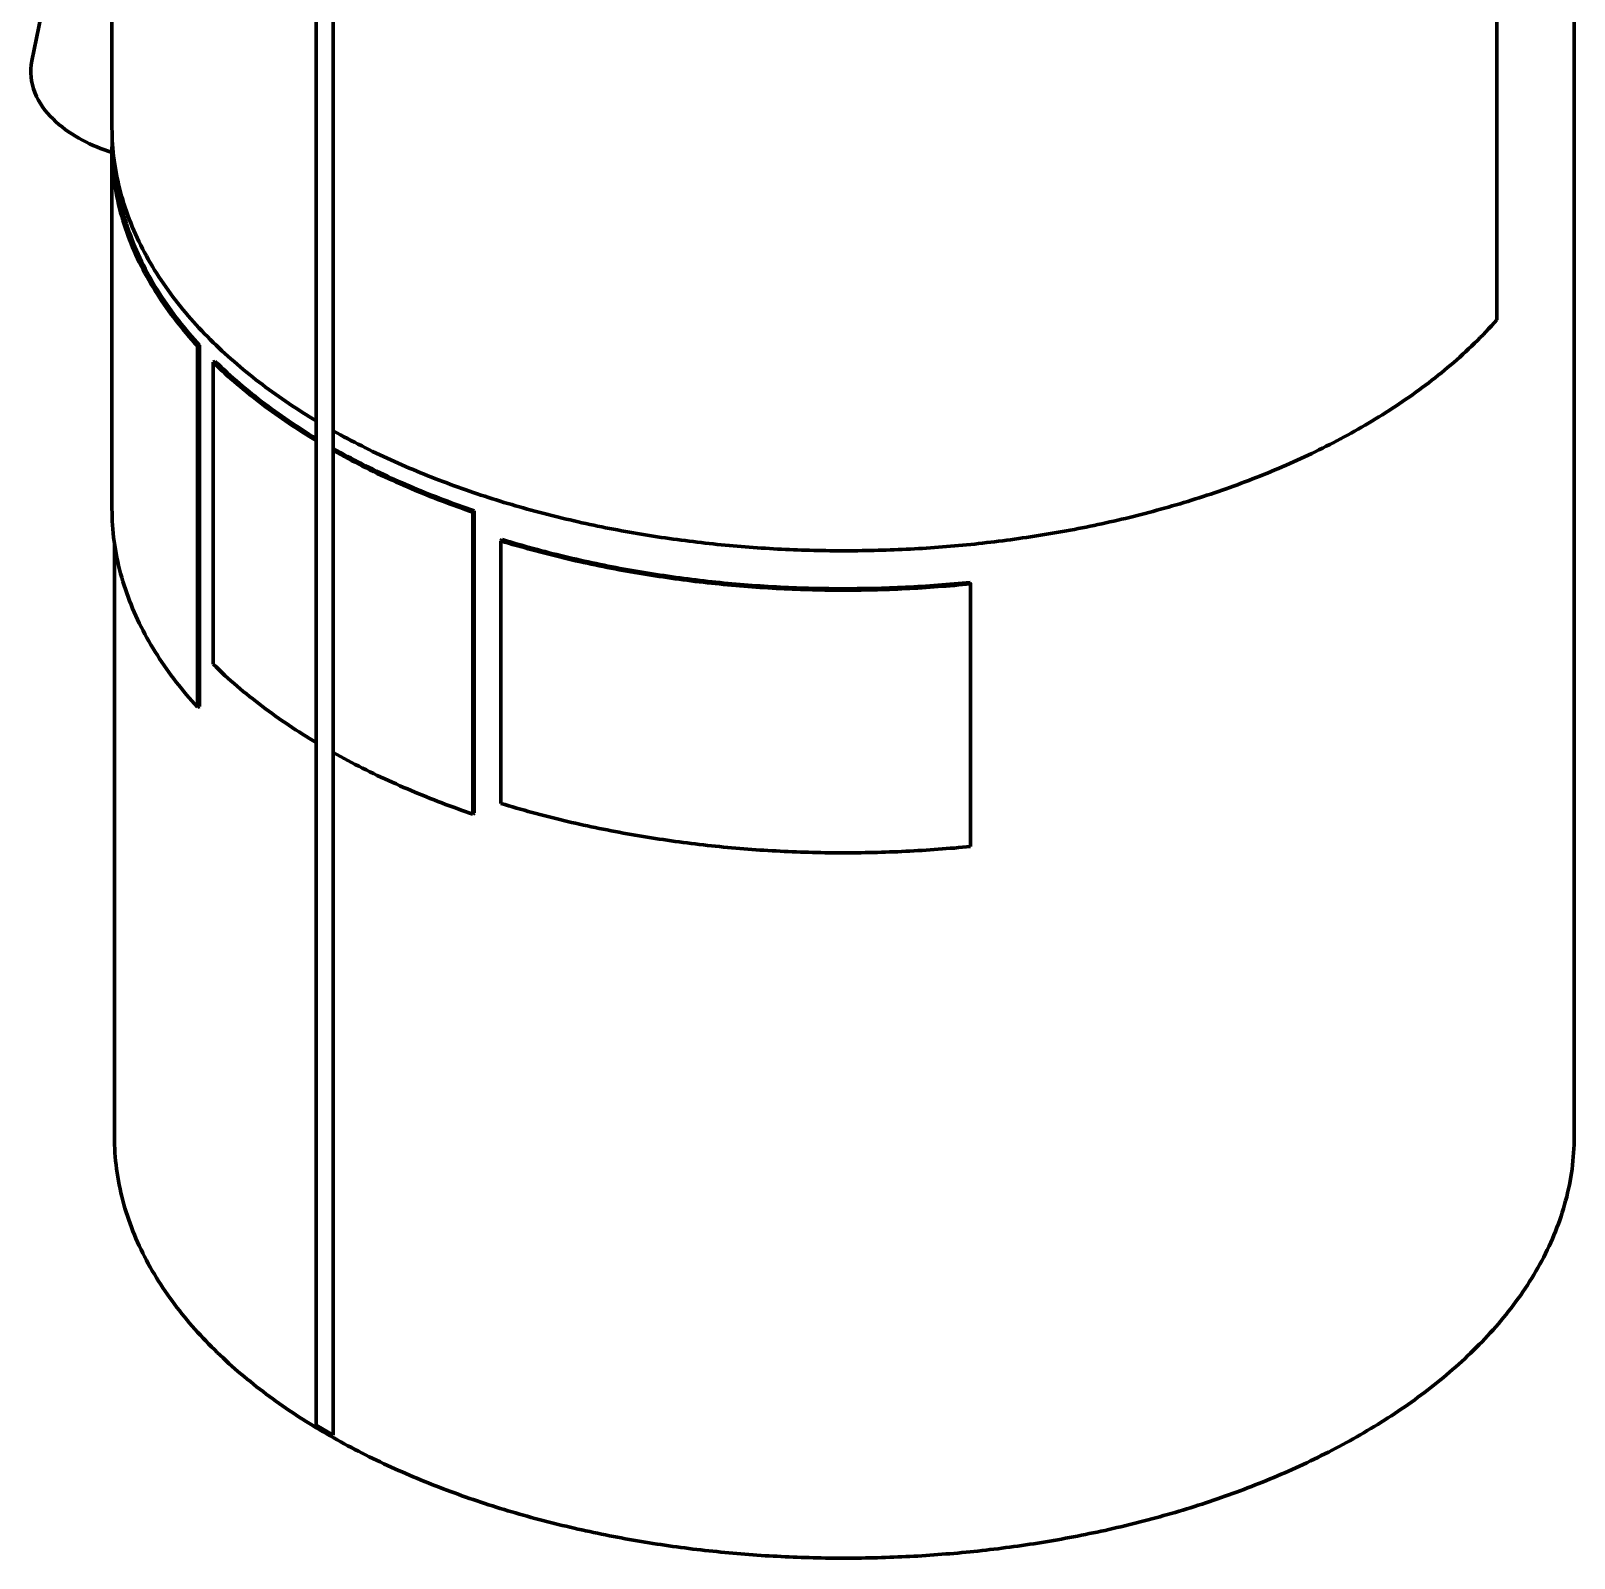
# Model space of a CAD drawing. Header units: millimetres. Extents: x 0 to 2208, y 0 to 420.
# Drawn here: x 184.66 to 203.85, y 40.33 to 59.32 of the extents above; entities that cross this region are included whole.
import ezdxf

# ---------------------------------------------------------------- set-up
doc = ezdxf.new("R2010")
doc.units = ezdxf.units.MM
doc.layers.add('01-VISIBLE', color=7, linetype='CONTINUOUS', lineweight=70)

msp = doc.modelspace()

# ---------------------------------------------------------------- linework, layer by layer
at = {"layer": '01-VISIBLE'}
for p, q in [((185.67, 58.113), (185.67, 65.66)), ((203.85, 45.569), (203.85, 65.57)), ((202.888, 55.727), (202.888, 64.047)), ((185.661, 63.744), (184.675, 58.947)), ((188.21, 41.982), (188.21, 62.852)), ((188.422, 41.86), (188.422, 62.733)), ((185.67, 53.377), (185.67, 57.868)), ((186.759, 55.412), (186.733, 55.404)), ((186.733, 50.913), (186.733, 55.404)), ((186.759, 50.921), (186.759, 55.412)), ((186.954, 55.211), (186.929, 55.202)), ((186.929, 51.446), (186.929, 55.202)), ((190.172, 53.353), (190.157, 53.338)), ((190.172, 49.597), (190.172, 53.353)), ((190.157, 49.582), (190.157, 53.338)), ((190.522, 52.995), (190.507, 52.98)), ((190.507, 49.714), (190.507, 52.98)), ((185.7, 45.569), (185.7, 52.951)), ((196.34, 52.462), (196.345, 52.445)), ((196.345, 49.179), (196.345, 52.445)), ((186.759, 50.921), (186.733, 50.913)), ((190.172, 49.597), (190.157, 49.582)), ((188.21, 41.982), (188.422, 41.86))]:
    msp.add_line(p, q, dxfattribs=at)
for points in [[(185.67, 57.807), (185.623, 57.824), (185.576, 57.841), (185.529, 57.859), (185.483, 57.878), (185.437, 57.897), (185.391, 57.918), (185.346, 57.94), (185.302, 57.964), (185.258, 57.988), (185.215, 58.013), (185.172, 58.04), (185.131, 58.067), (185.09, 58.096), (185.05, 58.127), (185.011, 58.158), (184.973, 58.191), (184.937, 58.226), (184.902, 58.261), (184.869, 58.299), (184.837, 58.337), (184.807, 58.378), (184.78, 58.419), (184.754, 58.463), (184.732, 58.507), (184.712, 58.553), (184.695, 58.6), (184.681, 58.649), (184.671, 58.698), (184.664, 58.747), (184.662, 58.797), (184.662, 58.847), (184.667, 58.897), (184.675, 58.947)], [(185.67, 58.113), (185.671, 58.063), (185.672, 58.012), (185.674, 57.962), (185.677, 57.911), (185.681, 57.861), (185.686, 57.811), (185.691, 57.761), (185.697, 57.71), (185.704, 57.661), (185.712, 57.611), (185.721, 57.561), (185.73, 57.511), (185.741, 57.462), (185.752, 57.413), (185.763, 57.364), (185.776, 57.315), (185.789, 57.266), (185.804, 57.218), (185.818, 57.169), (185.834, 57.121), (185.85, 57.074), (185.867, 57.026), (185.885, 56.979), (185.903, 56.932), (185.922, 56.885), (185.942, 56.839), (185.962, 56.792), (185.983, 56.747), (186.005, 56.701), (186.027, 56.656), (186.05, 56.611), (186.074, 56.566), (186.098, 56.522), (186.122, 56.478), (186.148, 56.434), (186.173, 56.39), (186.199, 56.347), (186.226, 56.305), (186.254, 56.262), (186.281, 56.22), (186.31, 56.178), (186.338, 56.137), (186.368, 56.096), (186.397, 56.055), (186.428, 56.014), (186.458, 55.974), (186.489, 55.934), (186.521, 55.895), (186.553, 55.856), (186.585, 55.817), (186.618, 55.779), (186.651, 55.74), (186.684, 55.703), (186.718, 55.665), (186.752, 55.628), (186.787, 55.591), (186.821, 55.555), (186.857, 55.519), (186.892, 55.483), (186.928, 55.447), (186.964, 55.412), (187.001, 55.377), (187.038, 55.343), (187.075, 55.308), (187.112, 55.275), (187.15, 55.241), (187.188, 55.208), (187.226, 55.175), (187.264, 55.142), (187.303, 55.11), (187.342, 55.078), (187.381, 55.046), (187.421, 55.014), (187.46, 54.983), (187.5, 54.952), (187.54, 54.922), (187.581, 54.891), (187.621, 54.861), (187.662, 54.832), (187.703, 54.802), (187.744, 54.773), (187.786, 54.744), (187.827, 54.716), (187.869, 54.687), (187.911, 54.659), (187.953, 54.632), (187.996, 54.604), (188.038, 54.577), (188.081, 54.55), (188.124, 54.523), (188.167, 54.497), (188.21, 54.471)], [(185.673, 57.991), (185.672, 57.97), (185.672, 57.95), (185.671, 57.929), (185.671, 57.909), (185.671, 57.889), (185.67, 57.868)], [(185.67, 57.868), (185.671, 57.817), (185.672, 57.766), (185.674, 57.716), (185.677, 57.665), (185.681, 57.614), (185.686, 57.563), (185.691, 57.513), (185.698, 57.462), (185.705, 57.412), (185.713, 57.362), (185.722, 57.312), (185.731, 57.262), (185.742, 57.212), (185.753, 57.162), (185.765, 57.113), (185.778, 57.064), (185.791, 57.015), (185.806, 56.966), (185.821, 56.917), (185.837, 56.869), (185.853, 56.821), (185.87, 56.773), (185.888, 56.725), (185.907, 56.678), (185.926, 56.631), (185.946, 56.584), (185.967, 56.538), (185.988, 56.491), (186.01, 56.445), (186.033, 56.4), (186.056, 56.355), (186.08, 56.31), (186.104, 56.265), (186.129, 56.221), (186.155, 56.177), (186.181, 56.133), (186.207, 56.09), (186.235, 56.047), (186.262, 56.004), (186.29, 55.961), (186.319, 55.919), (186.348, 55.878), (186.378, 55.836), (186.408, 55.795), (186.439, 55.755), (186.47, 55.714), (186.501, 55.674), (186.533, 55.635), (186.565, 55.595), (186.598, 55.557), (186.631, 55.518), (186.665, 55.48), (186.698, 55.442), (186.733, 55.404)], [(185.711, 57.62), (185.715, 57.569), (185.721, 57.518), (185.727, 57.468), (185.734, 57.418), (185.742, 57.367), (185.751, 57.317), (185.76, 57.268), (185.771, 57.218), (185.782, 57.168), (185.794, 57.119), (185.806, 57.07), (185.82, 57.021), (185.834, 56.972), (185.849, 56.923), (185.865, 56.875), (185.881, 56.827), (185.899, 56.779), (185.917, 56.732), (185.935, 56.684), (185.954, 56.637), (185.974, 56.591), (185.995, 56.544), (186.016, 56.498), (186.038, 56.452), (186.061, 56.407), (186.084, 56.361), (186.108, 56.317), (186.132, 56.272), (186.157, 56.228), (186.182, 56.184), (186.208, 56.14), (186.235, 56.097), (186.262, 56.054), (186.29, 56.011), (186.318, 55.969), (186.346, 55.927), (186.375, 55.885), (186.405, 55.844), (186.435, 55.803), (186.466, 55.762), (186.497, 55.722), (186.528, 55.682), (186.56, 55.643), (186.592, 55.603), (186.625, 55.564), (186.658, 55.526), (186.691, 55.488), (186.725, 55.45), (186.759, 55.412)], [(188.422, 54.348), (188.466, 54.323), (188.51, 54.299), (188.554, 54.275), (188.598, 54.251), (188.642, 54.228), (188.687, 54.205), (188.731, 54.182), (188.776, 54.159), (188.821, 54.136), (188.865, 54.114), (188.91, 54.092), (188.956, 54.07), (189.001, 54.049), (189.046, 54.027), (189.092, 54.006), (189.137, 53.985), (189.183, 53.965), (189.229, 53.944), (189.274, 53.924), (189.32, 53.904), (189.366, 53.884), (189.413, 53.865), (189.459, 53.846), (189.505, 53.826), (189.552, 53.808), (189.598, 53.789), (189.645, 53.77), (189.691, 53.752), (189.738, 53.734), (189.785, 53.716), (189.832, 53.699), (189.879, 53.681), (189.926, 53.664), (189.973, 53.647), (190.02, 53.63), (190.068, 53.614), (190.115, 53.597), (190.162, 53.581), (190.21, 53.565), (190.257, 53.549), (190.305, 53.534), (190.353, 53.518), (190.4, 53.503), (190.448, 53.488), (190.496, 53.473), (190.544, 53.458), (190.592, 53.444), (190.64, 53.43), (190.688, 53.416), (190.736, 53.402), (190.784, 53.388), (190.833, 53.375), (190.881, 53.361), (190.929, 53.348), (190.978, 53.335), (191.026, 53.323), (191.075, 53.31), (191.123, 53.298), (191.172, 53.286), (191.221, 53.274), (191.269, 53.262), (191.318, 53.25), (191.367, 53.239), (191.416, 53.227), (191.465, 53.216), (191.513, 53.205), (191.562, 53.194), (191.611, 53.184), (191.66, 53.174), (191.709, 53.163), (191.759, 53.153), (191.808, 53.143), (191.857, 53.134), (191.906, 53.124), (191.955, 53.115), (192.005, 53.106), (192.054, 53.097), (192.103, 53.088), (192.153, 53.079), (192.202, 53.071), (192.251, 53.062), (192.301, 53.054), (192.35, 53.046), (192.4, 53.038), (192.449, 53.031), (192.499, 53.023), (192.548, 53.016), (192.598, 53.009), (192.648, 53.002), (192.697, 52.995), (192.747, 52.988), (192.797, 52.982), (192.846, 52.976), (192.896, 52.97), (192.946, 52.964), (192.996, 52.958), (193.045, 52.952), (193.095, 52.947), (193.145, 52.941), (193.195, 52.936), (193.245, 52.931), (193.295, 52.926), (193.345, 52.922), (193.394, 52.917), (193.444, 52.913), (193.494, 52.909), (193.544, 52.905), (193.594, 52.901), (193.644, 52.897), (193.694, 52.894), (193.744, 52.89), (193.794, 52.887), (193.844, 52.884), (193.894, 52.881), (193.944, 52.878), (193.994, 52.876), (194.044, 52.873), (194.094, 52.871), (194.145, 52.869), (194.195, 52.867), (194.245, 52.865), (194.295, 52.864), (194.345, 52.862), (194.395, 52.861), (194.445, 52.86), (194.495, 52.859), (194.545, 52.858), (194.595, 52.857), (194.645, 52.857), (194.696, 52.857), (194.746, 52.856), (194.796, 52.856), (194.846, 52.856), (194.896, 52.857), (194.946, 52.857), (194.996, 52.858), (195.046, 52.859), (195.096, 52.86), (195.147, 52.861), (195.197, 52.862), (195.247, 52.863), (195.297, 52.865), (195.347, 52.867), (195.397, 52.869), (195.447, 52.871), (195.497, 52.873), (195.547, 52.875), (195.597, 52.878), (195.647, 52.88), (195.697, 52.883), (195.747, 52.886), (195.797, 52.89), (195.847, 52.893), (195.897, 52.896), (195.947, 52.9), (195.997, 52.904), (196.047, 52.908), (196.097, 52.912), (196.147, 52.916), (196.197, 52.921), (196.247, 52.925), (196.297, 52.93), (196.347, 52.935), (196.397, 52.94), (196.446, 52.946), (196.496, 52.951), (196.546, 52.957), (196.596, 52.962), (196.645, 52.968), (196.695, 52.974), (196.745, 52.981), (196.795, 52.987), (196.844, 52.994), (196.894, 53.001), (196.944, 53.008), (196.993, 53.015), (197.043, 53.022), (197.092, 53.029), (197.142, 53.037), (197.191, 53.045), (197.241, 53.053), (197.29, 53.061), (197.34, 53.069), (197.389, 53.078), (197.438, 53.086), (197.488, 53.095), (197.537, 53.104), (197.586, 53.113), (197.636, 53.122), (197.685, 53.132), (197.734, 53.142), (197.783, 53.151), (197.832, 53.161), (197.881, 53.172), (197.93, 53.182), (197.979, 53.193), (198.028, 53.203), (198.077, 53.214), (198.126, 53.225), (198.175, 53.236), (198.224, 53.248), (198.272, 53.259), (198.321, 53.271), (198.37, 53.283), (198.418, 53.295), (198.467, 53.308), (198.516, 53.32), (198.564, 53.333), (198.612, 53.346), (198.661, 53.359), (198.709, 53.372), (198.757, 53.386), (198.806, 53.399), (198.854, 53.413), (198.902, 53.427), (198.95, 53.441), (198.998, 53.456), (199.046, 53.47), (199.094, 53.485), (199.142, 53.5), (199.189, 53.515), (199.237, 53.531), (199.285, 53.546), (199.332, 53.562), (199.38, 53.578), (199.427, 53.594), (199.475, 53.61), (199.522, 53.627), (199.569, 53.644), (199.616, 53.661), (199.663, 53.678), (199.71, 53.695), (199.757, 53.713), (199.804, 53.731), (199.851, 53.749), (199.898, 53.767), (199.944, 53.785), (199.991, 53.804), (200.037, 53.823), (200.083, 53.842), (200.13, 53.861), (200.176, 53.881), (200.222, 53.9), (200.268, 53.92), (200.314, 53.941), (200.36, 53.961), (200.405, 53.982), (200.451, 54.002), (200.496, 54.024), (200.542, 54.045), (200.587, 54.066), (200.632, 54.088), (200.677, 54.11), (200.722, 54.132), (200.767, 54.155), (200.811, 54.177), (200.856, 54.2), (200.9, 54.224), (200.945, 54.247), (200.989, 54.271), (201.033, 54.294), (201.077, 54.319), (201.121, 54.343), (201.164, 54.368), (201.208, 54.393), (201.251, 54.418), (201.294, 54.443), (201.337, 54.469), (201.38, 54.495), (201.423, 54.521), (201.466, 54.547), (201.508, 54.574), (201.55, 54.601), (201.592, 54.628), (201.634, 54.656), (201.676, 54.684), (201.717, 54.712), (201.759, 54.74), (201.8, 54.768), (201.841, 54.797), (201.882, 54.827), (201.922, 54.856), (201.962, 54.886), (202.003, 54.916), (202.042, 54.946), (202.082, 54.977), (202.122, 55.007), (202.161, 55.039), (202.2, 55.07), (202.239, 55.102), (202.277, 55.134), (202.315, 55.166), (202.353, 55.199), (202.391, 55.232), (202.429, 55.265), (202.466, 55.299), (202.503, 55.333), (202.539, 55.367), (202.576, 55.401), (202.612, 55.436), (202.647, 55.471), (202.683, 55.507), (202.718, 55.543), (202.753, 55.579), (202.787, 55.615), (202.821, 55.652), (202.855, 55.689), (202.888, 55.727)], [(186.929, 55.202), (186.965, 55.167), (187.001, 55.132), (187.038, 55.097), (187.075, 55.063), (187.112, 55.029), (187.15, 54.996), (187.188, 54.962), (187.226, 54.929), (187.265, 54.897), (187.303, 54.864), (187.342, 54.832), (187.382, 54.801), (187.421, 54.769), (187.461, 54.738), (187.501, 54.707), (187.541, 54.677), (187.581, 54.646), (187.622, 54.616), (187.662, 54.587), (187.703, 54.557), (187.745, 54.528), (187.786, 54.499), (187.828, 54.471), (187.869, 54.442), (187.911, 54.414), (187.953, 54.387), (187.996, 54.359), (188.038, 54.332), (188.081, 54.305), (188.124, 54.278), (188.167, 54.252), (188.21, 54.226)], [(186.954, 55.211), (186.991, 55.175), (187.028, 55.14), (187.065, 55.105), (187.103, 55.07), (187.141, 55.036), (187.179, 55.002), (187.217, 54.968), (187.256, 54.935), (187.295, 54.902), (187.334, 54.869), (187.374, 54.837), (187.413, 54.805), (187.453, 54.773), (187.494, 54.741), (187.534, 54.71), (187.575, 54.679), (187.616, 54.649), (187.657, 54.618), (187.698, 54.588), (187.74, 54.559), (187.782, 54.529), (187.824, 54.5), (187.866, 54.471), (187.908, 54.443), (187.951, 54.415), (187.994, 54.387), (188.036, 54.359), (188.08, 54.332), (188.123, 54.304), (188.166, 54.278), (188.21, 54.251)], [(188.422, 54.127), (188.466, 54.102), (188.51, 54.078), (188.554, 54.053), (188.599, 54.03), (188.643, 54.006), (188.688, 53.982), (188.733, 53.959), (188.778, 53.936), (188.823, 53.913), (188.868, 53.891), (188.913, 53.869), (188.958, 53.847), (189.004, 53.825), (189.05, 53.803), (189.095, 53.782), (189.141, 53.761), (189.187, 53.74), (189.233, 53.719), (189.279, 53.699), (189.325, 53.679), (189.372, 53.659), (189.418, 53.639), (189.465, 53.62), (189.511, 53.6), (189.558, 53.581), (189.605, 53.562), (189.652, 53.544), (189.699, 53.525), (189.746, 53.507), (189.793, 53.489), (189.84, 53.471), (189.887, 53.454), (189.935, 53.436), (189.982, 53.419), (190.029, 53.402), (190.077, 53.386), (190.125, 53.369), (190.172, 53.353)], [(188.422, 54.103), (188.467, 54.078), (188.512, 54.053), (188.557, 54.028), (188.602, 54.004), (188.648, 53.98), (188.693, 53.956), (188.739, 53.933), (188.784, 53.91), (188.83, 53.887), (188.876, 53.864), (188.922, 53.841), (188.969, 53.819), (189.015, 53.797), (189.062, 53.775), (189.108, 53.754), (189.155, 53.733), (189.202, 53.711), (189.249, 53.691), (189.296, 53.67), (189.343, 53.65), (189.39, 53.63), (189.437, 53.61), (189.485, 53.59), (189.532, 53.571), (189.58, 53.551), (189.627, 53.532), (189.675, 53.514), (189.723, 53.495), (189.771, 53.477), (189.819, 53.459), (189.867, 53.441), (189.915, 53.423), (189.963, 53.405), (190.012, 53.388), (190.06, 53.371), (190.109, 53.354), (190.157, 53.338)], [(185.67, 53.377), (185.671, 53.327), (185.672, 53.276), (185.674, 53.225), (185.677, 53.174), (185.681, 53.123), (185.686, 53.073), (185.691, 53.022), (185.698, 52.972), (185.705, 52.921), (185.713, 52.871), (185.722, 52.821), (185.731, 52.771), (185.742, 52.721), (185.753, 52.671), (185.765, 52.622), (185.778, 52.573), (185.791, 52.524), (185.806, 52.475), (185.821, 52.426), (185.837, 52.378), (185.853, 52.33), (185.87, 52.282), (185.888, 52.234), (185.907, 52.187), (185.926, 52.14), (185.946, 52.093), (185.967, 52.047), (185.988, 52.001), (186.01, 51.955), (186.033, 51.909), (186.056, 51.864), (186.08, 51.819), (186.104, 51.774), (186.129, 51.73), (186.155, 51.686), (186.181, 51.642), (186.207, 51.599), (186.235, 51.556), (186.262, 51.513), (186.29, 51.471), (186.319, 51.429), (186.348, 51.387), (186.378, 51.346), (186.408, 51.305), (186.439, 51.264), (186.47, 51.224), (186.501, 51.184), (186.533, 51.144), (186.565, 51.105), (186.598, 51.066), (186.631, 51.027), (186.665, 50.989), (186.698, 50.951), (186.733, 50.913)], [(190.507, 52.98), (190.556, 52.965), (190.604, 52.951), (190.652, 52.936), (190.701, 52.922), (190.749, 52.908), (190.798, 52.895), (190.846, 52.881), (190.895, 52.868), (190.944, 52.855), (190.992, 52.842), (191.041, 52.829), (191.09, 52.816), (191.139, 52.804), (191.188, 52.792), (191.237, 52.78), (191.286, 52.768), (191.335, 52.756), (191.384, 52.745), (191.433, 52.733), (191.482, 52.722), (191.532, 52.711), (191.581, 52.701), (191.63, 52.69), (191.679, 52.68), (191.729, 52.669), (191.778, 52.659), (191.828, 52.65), (191.877, 52.64), (191.927, 52.63), (191.976, 52.621), (192.026, 52.612), (192.076, 52.603), (192.125, 52.594), (192.175, 52.585), (192.225, 52.577), (192.274, 52.569), (192.324, 52.561), (192.374, 52.553), (192.424, 52.545), (192.474, 52.537), (192.523, 52.53), (192.573, 52.522), (192.623, 52.515), (192.673, 52.508), (192.723, 52.502), (192.773, 52.495), (192.823, 52.489), (192.873, 52.482), (192.923, 52.476), (192.973, 52.47), (193.023, 52.465), (193.074, 52.459), (193.124, 52.454), (193.174, 52.448), (193.224, 52.443), (193.274, 52.438), (193.324, 52.434), (193.375, 52.429), (193.425, 52.425), (193.475, 52.42), (193.525, 52.416), (193.576, 52.412), (193.626, 52.408), (193.676, 52.405), (193.727, 52.401), (193.777, 52.398), (193.827, 52.395), (193.877, 52.392), (193.928, 52.389), (193.978, 52.387), (194.029, 52.384), (194.079, 52.382), (194.129, 52.38), (194.18, 52.378), (194.23, 52.376), (194.281, 52.374), (194.331, 52.373), (194.381, 52.371), (194.432, 52.37), (194.482, 52.369), (194.533, 52.368), (194.583, 52.368), (194.633, 52.367), (194.684, 52.367), (194.734, 52.366), (194.785, 52.366), (194.835, 52.367), (194.886, 52.367), (194.936, 52.367), (194.986, 52.368), (195.037, 52.369), (195.087, 52.369), (195.138, 52.371), (195.188, 52.372), (195.238, 52.373), (195.289, 52.375), (195.339, 52.376), (195.39, 52.378), (195.44, 52.38), (195.49, 52.383), (195.541, 52.385), (195.591, 52.388), (195.642, 52.39), (195.692, 52.393), (195.742, 52.396), (195.793, 52.399), (195.843, 52.403), (195.893, 52.406), (195.943, 52.41), (195.994, 52.414), (196.044, 52.418), (196.094, 52.422), (196.144, 52.426), (196.195, 52.431), (196.245, 52.435), (196.295, 52.44), (196.345, 52.445)], [(190.522, 52.995), (190.57, 52.98), (190.618, 52.966), (190.666, 52.952), (190.714, 52.938), (190.763, 52.924), (190.811, 52.91), (190.859, 52.897), (190.908, 52.883), (190.956, 52.87), (191.005, 52.857), (191.054, 52.845), (191.102, 52.832), (191.151, 52.82), (191.2, 52.808), (191.248, 52.796), (191.297, 52.784), (191.346, 52.772), (191.395, 52.761), (191.444, 52.75), (191.493, 52.738), (191.542, 52.728), (191.591, 52.717), (191.641, 52.706), (191.69, 52.696), (191.739, 52.686), (191.788, 52.676), (191.837, 52.666), (191.887, 52.656), (191.936, 52.647), (191.986, 52.637), (192.035, 52.628), (192.084, 52.619), (192.134, 52.611), (192.183, 52.602), (192.233, 52.594), (192.283, 52.585), (192.332, 52.577), (192.382, 52.569), (192.431, 52.562), (192.481, 52.554), (192.531, 52.547), (192.581, 52.539), (192.63, 52.532), (192.68, 52.525), (192.73, 52.519), (192.78, 52.512), (192.83, 52.506), (192.879, 52.499), (192.929, 52.493), (192.979, 52.487), (193.029, 52.482), (193.079, 52.476), (193.129, 52.471), (193.179, 52.465), (193.229, 52.46), (193.279, 52.455), (193.329, 52.451), (193.379, 52.446), (193.429, 52.442), (193.479, 52.437), (193.529, 52.433), (193.58, 52.429), (193.63, 52.426), (193.68, 52.422), (193.73, 52.419), (193.78, 52.415), (193.83, 52.412), (193.88, 52.409), (193.931, 52.406), (193.981, 52.404), (194.031, 52.401), (194.081, 52.399), (194.131, 52.397), (194.182, 52.395), (194.232, 52.393), (194.282, 52.391), (194.332, 52.39), (194.383, 52.389), (194.433, 52.387), (194.483, 52.386), (194.533, 52.386), (194.584, 52.385), (194.634, 52.384), (194.684, 52.384), (194.734, 52.384), (194.785, 52.384), (194.835, 52.384), (194.885, 52.384), (194.935, 52.385), (194.986, 52.385), (195.036, 52.386), (195.086, 52.387), (195.136, 52.388), (195.187, 52.389), (195.237, 52.391), (195.287, 52.392), (195.337, 52.394), (195.388, 52.396), (195.438, 52.398), (195.488, 52.4), (195.538, 52.402), (195.588, 52.405), (195.639, 52.407), (195.689, 52.41), (195.739, 52.413), (195.789, 52.417), (195.839, 52.42), (195.889, 52.423), (195.94, 52.427), (195.99, 52.431), (196.04, 52.435), (196.09, 52.439), (196.14, 52.443), (196.19, 52.448), (196.24, 52.452), (196.29, 52.457), (196.34, 52.462)], [(186.929, 51.446), (186.965, 51.411), (187.001, 51.376), (187.038, 51.341), (187.075, 51.307), (187.112, 51.273), (187.15, 51.24), (187.188, 51.206), (187.226, 51.173), (187.265, 51.141), (187.303, 51.108), (187.342, 51.076), (187.382, 51.045), (187.421, 51.013), (187.461, 50.982), (187.501, 50.951), (187.541, 50.921), (187.581, 50.89), (187.622, 50.86), (187.662, 50.831), (187.703, 50.801), (187.745, 50.772), (187.786, 50.743), (187.828, 50.715), (187.869, 50.687), (187.911, 50.659), (187.953, 50.631), (187.996, 50.603), (188.038, 50.576), (188.081, 50.549), (188.124, 50.523), (188.167, 50.496), (188.21, 50.47)], [(188.422, 50.347), (188.467, 50.322), (188.512, 50.297), (188.557, 50.272), (188.602, 50.248), (188.648, 50.224), (188.693, 50.2), (188.739, 50.177), (188.784, 50.154), (188.83, 50.131), (188.876, 50.108), (188.922, 50.086), (188.969, 50.063), (189.015, 50.041), (189.062, 50.019), (189.108, 49.998), (189.155, 49.977), (189.202, 49.956), (189.249, 49.935), (189.296, 49.914), (189.343, 49.894), (189.39, 49.874), (189.437, 49.854), (189.485, 49.834), (189.532, 49.815), (189.58, 49.795), (189.627, 49.776), (189.675, 49.758), (189.723, 49.739), (189.771, 49.721), (189.819, 49.703), (189.867, 49.685), (189.915, 49.667), (189.963, 49.65), (190.012, 49.632), (190.06, 49.615), (190.109, 49.598), (190.157, 49.582)], [(190.507, 49.714), (190.556, 49.699), (190.604, 49.685), (190.652, 49.67), (190.701, 49.656), (190.749, 49.642), (190.798, 49.629), (190.846, 49.615), (190.895, 49.602), (190.944, 49.589), (190.992, 49.576), (191.041, 49.563), (191.09, 49.55), (191.139, 49.538), (191.188, 49.526), (191.237, 49.514), (191.286, 49.502), (191.335, 49.49), (191.384, 49.479), (191.433, 49.467), (191.482, 49.456), (191.532, 49.445), (191.581, 49.435), (191.63, 49.424), (191.679, 49.414), (191.729, 49.403), (191.778, 49.393), (191.828, 49.384), (191.877, 49.374), (191.927, 49.364), (191.976, 49.355), (192.026, 49.346), (192.076, 49.337), (192.125, 49.328), (192.175, 49.319), (192.225, 49.311), (192.274, 49.303), (192.324, 49.295), (192.374, 49.287), (192.424, 49.279), (192.474, 49.271), (192.523, 49.264), (192.573, 49.256), (192.623, 49.249), (192.673, 49.242), (192.723, 49.236), (192.773, 49.229), (192.823, 49.223), (192.873, 49.216), (192.923, 49.21), (192.973, 49.204), (193.023, 49.199), (193.074, 49.193), (193.124, 49.188), (193.174, 49.182), (193.224, 49.177), (193.274, 49.172), (193.324, 49.168), (193.375, 49.163), (193.425, 49.159), (193.475, 49.154), (193.525, 49.15), (193.576, 49.146), (193.626, 49.142), (193.676, 49.139), (193.727, 49.135), (193.777, 49.132), (193.827, 49.129), (193.877, 49.126), (193.928, 49.123), (193.978, 49.121), (194.029, 49.118), (194.079, 49.116), (194.129, 49.114), (194.18, 49.112), (194.23, 49.11), (194.281, 49.108), (194.331, 49.107), (194.381, 49.105), (194.432, 49.104), (194.482, 49.103), (194.533, 49.102), (194.583, 49.102), (194.633, 49.101), (194.684, 49.101), (194.734, 49.1), (194.785, 49.1), (194.835, 49.101), (194.886, 49.101), (194.936, 49.101), (194.986, 49.102), (195.037, 49.103), (195.087, 49.104), (195.138, 49.105), (195.188, 49.106), (195.238, 49.107), (195.289, 49.109), (195.339, 49.111), (195.39, 49.112), (195.44, 49.114), (195.49, 49.117), (195.541, 49.119), (195.591, 49.122), (195.642, 49.124), (195.692, 49.127), (195.742, 49.13), (195.793, 49.133), (195.843, 49.137), (195.893, 49.14), (195.943, 49.144), (195.994, 49.148), (196.044, 49.152), (196.094, 49.156), (196.144, 49.16), (196.195, 49.165), (196.245, 49.169), (196.295, 49.174), (196.345, 49.179)], [(185.7, 45.569), (185.701, 45.519), (185.702, 45.469), (185.704, 45.419), (185.707, 45.369), (185.711, 45.319), (185.715, 45.269), (185.721, 45.219), (185.727, 45.17), (185.734, 45.12), (185.742, 45.071), (185.75, 45.021), (185.759, 44.972), (185.77, 44.923), (185.781, 44.874), (185.792, 44.826), (185.805, 44.777), (185.818, 44.729), (185.832, 44.681), (185.846, 44.633), (185.862, 44.586), (185.878, 44.538), (185.895, 44.491), (185.912, 44.444), (185.93, 44.397), (185.949, 44.351), (185.968, 44.305), (185.989, 44.259), (186.009, 44.214), (186.031, 44.168), (186.053, 44.123), (186.075, 44.079), (186.098, 44.034), (186.122, 43.99), (186.146, 43.947), (186.171, 43.903), (186.197, 43.86), (186.223, 43.817), (186.249, 43.775), (186.276, 43.733), (186.304, 43.691), (186.332, 43.649), (186.36, 43.608), (186.389, 43.567), (186.418, 43.527), (186.448, 43.487), (186.478, 43.447), (186.509, 43.407), (186.54, 43.368), (186.572, 43.329), (186.603, 43.29), (186.636, 43.252), (186.668, 43.214), (186.702, 43.177), (186.735, 43.14), (186.769, 43.103), (186.803, 43.066), (186.837, 43.03), (186.872, 42.994), (186.907, 42.958), (186.943, 42.923), (186.979, 42.888), (187.015, 42.853), (187.051, 42.819), (187.088, 42.785), (187.125, 42.751), (187.162, 42.718), (187.199, 42.685), (187.237, 42.652), (187.275, 42.619), (187.314, 42.587), (187.352, 42.555), (187.391, 42.524), (187.43, 42.492), (187.469, 42.461), (187.509, 42.43), (187.548, 42.4), (187.588, 42.37), (187.629, 42.34), (187.669, 42.31), (187.709, 42.281), (187.75, 42.252), (187.791, 42.223), (187.832, 42.195), (187.874, 42.167), (187.915, 42.139), (187.957, 42.111), (187.999, 42.084), (188.041, 42.057), (188.083, 42.03), (188.126, 42.004), (188.168, 41.977), (188.211, 41.951), (188.254, 41.925), (188.297, 41.9), (188.34, 41.875), (188.384, 41.85), (188.427, 41.825), (188.471, 41.8), (188.514, 41.776), (188.558, 41.752), (188.602, 41.728), (188.647, 41.705), (188.691, 41.682), (188.735, 41.659), (188.78, 41.636), (188.824, 41.613), (188.869, 41.591), (188.914, 41.569), (188.959, 41.547), (189.004, 41.525), (189.05, 41.504), (189.095, 41.483), (189.14, 41.462), (189.186, 41.441), (189.232, 41.421), (189.277, 41.401), (189.323, 41.38), (189.369, 41.361), (189.415, 41.341), (189.461, 41.322), (189.508, 41.303), (189.554, 41.284), (189.6, 41.265), (189.647, 41.246), (189.693, 41.228), (189.74, 41.21), (189.787, 41.192), (189.834, 41.174), (189.881, 41.157), (189.928, 41.14), (189.975, 41.123), (190.022, 41.106), (190.069, 41.089), (190.116, 41.073), (190.163, 41.057), (190.211, 41.04), (190.258, 41.025), (190.306, 41.009), (190.353, 40.994), (190.401, 40.978), (190.449, 40.963), (190.497, 40.948), (190.545, 40.934), (190.592, 40.919), (190.64, 40.905), (190.688, 40.891), (190.736, 40.877), (190.785, 40.863), (190.833, 40.85), (190.881, 40.836), (190.929, 40.823), (190.978, 40.81), (191.026, 40.798), (191.074, 40.785), (191.123, 40.773), (191.171, 40.76), (191.22, 40.748), (191.269, 40.736), (191.317, 40.725), (191.366, 40.713), (191.415, 40.702), (191.464, 40.691), (191.512, 40.68), (191.561, 40.669), (191.61, 40.659), (191.659, 40.648), (191.708, 40.638), (191.757, 40.628), (191.806, 40.618), (191.855, 40.608), (191.904, 40.599), (191.954, 40.589), (192.003, 40.58), (192.052, 40.571), (192.101, 40.562), (192.15, 40.553), (192.2, 40.545), (192.249, 40.537), (192.298, 40.528), (192.348, 40.52), (192.397, 40.513), (192.447, 40.505), (192.496, 40.497), (192.546, 40.49), (192.595, 40.483), (192.645, 40.476), (192.694, 40.469), (192.744, 40.462), (192.794, 40.456), (192.843, 40.45), (192.893, 40.443), (192.943, 40.437), (192.992, 40.432), (193.042, 40.426), (193.092, 40.42), (193.142, 40.415), (193.191, 40.41), (193.241, 40.405), (193.291, 40.4), (193.341, 40.395), (193.391, 40.391), (193.44, 40.386), (193.49, 40.382), (193.54, 40.378), (193.59, 40.374), (193.64, 40.371), (193.69, 40.367), (193.74, 40.364), (193.79, 40.36), (193.84, 40.357), (193.89, 40.355), (193.94, 40.352), (193.99, 40.349), (194.04, 40.347), (194.09, 40.344), (194.14, 40.342), (194.19, 40.34), (194.24, 40.339), (194.29, 40.337), (194.34, 40.336), (194.39, 40.334), (194.44, 40.333), (194.49, 40.332), (194.54, 40.331), (194.59, 40.331), (194.64, 40.33), (194.69, 40.33), (194.74, 40.33), (194.79, 40.329), (194.84, 40.33), (194.89, 40.33), (194.94, 40.33), (194.99, 40.331), (195.04, 40.332), (195.09, 40.333), (195.14, 40.334), (195.19, 40.335), (195.24, 40.336), (195.29, 40.338), (195.34, 40.34), (195.39, 40.342), (195.44, 40.344), (195.49, 40.346), (195.54, 40.348), (195.59, 40.351), (195.64, 40.353), (195.69, 40.356), (195.74, 40.359), (195.79, 40.362), (195.84, 40.366), (195.89, 40.369), (195.94, 40.373), (195.99, 40.377), (196.04, 40.381), (196.089, 40.385), (196.139, 40.389), (196.189, 40.393), (196.239, 40.398), (196.289, 40.403), (196.339, 40.408), (196.388, 40.413), (196.438, 40.418), (196.488, 40.424), (196.538, 40.429), (196.587, 40.435), (196.637, 40.441), (196.687, 40.447), (196.736, 40.453), (196.786, 40.46), (196.836, 40.466), (196.885, 40.473), (196.935, 40.48), (196.984, 40.487), (197.034, 40.494), (197.083, 40.502), (197.133, 40.509), (197.182, 40.517), (197.232, 40.525), (197.281, 40.533), (197.33, 40.541), (197.38, 40.55), (197.429, 40.558), (197.478, 40.567), (197.527, 40.576), (197.577, 40.585), (197.626, 40.595), (197.675, 40.604), (197.724, 40.614), (197.773, 40.624), (197.822, 40.634), (197.871, 40.644), (197.92, 40.654), (197.969, 40.665), (198.018, 40.675), (198.067, 40.686), (198.116, 40.697), (198.164, 40.709), (198.213, 40.72), (198.262, 40.732), (198.31, 40.743), (198.359, 40.755), (198.407, 40.767), (198.456, 40.78), (198.504, 40.792), (198.553, 40.805), (198.601, 40.818), (198.65, 40.831), (198.698, 40.844), (198.746, 40.858), (198.794, 40.871), (198.842, 40.885), (198.89, 40.899), (198.938, 40.913), (198.986, 40.928), (199.034, 40.942), (199.082, 40.957), (199.13, 40.972), (199.177, 40.987), (199.225, 41.002), (199.272, 41.018), (199.32, 41.034), (199.367, 41.05), (199.415, 41.066), (199.462, 41.082), (199.509, 41.099), (199.556, 41.116), (199.604, 41.133), (199.651, 41.15), (199.697, 41.167), (199.744, 41.185), (199.791, 41.202), (199.838, 41.22), (199.884, 41.239), (199.931, 41.257), (199.977, 41.276), (200.024, 41.295), (200.07, 41.314), (200.116, 41.333), (200.162, 41.352), (200.208, 41.372), (200.254, 41.392), (200.3, 41.412), (200.346, 41.433), (200.391, 41.453), (200.437, 41.474), (200.482, 41.495), (200.527, 41.516), (200.573, 41.538), (200.618, 41.56), (200.663, 41.582), (200.707, 41.604), (200.752, 41.626), (200.797, 41.649), (200.841, 41.672), (200.886, 41.695), (200.93, 41.718), (200.974, 41.742), (201.018, 41.766), (201.062, 41.79), (201.105, 41.815), (201.149, 41.839), (201.192, 41.864)], [(201.192, 41.864), (201.236, 41.889), (201.279, 41.915), (201.322, 41.941), (201.365, 41.967), (201.408, 41.993), (201.451, 42.02), (201.493, 42.046), (201.536, 42.073), (201.578, 42.101), (201.62, 42.128), (201.662, 42.156), (201.703, 42.185), (201.745, 42.213), (201.786, 42.242), (201.827, 42.271), (201.868, 42.3), (201.908, 42.33), (201.949, 42.36), (201.989, 42.39), (202.029, 42.42), (202.069, 42.451), (202.108, 42.482), (202.148, 42.513), (202.187, 42.545), (202.225, 42.577), (202.264, 42.609), (202.302, 42.642), (202.34, 42.675), (202.378, 42.708), (202.416, 42.741), (202.453, 42.775), (202.49, 42.809), (202.526, 42.844), (202.563, 42.878), (202.599, 42.914), (202.634, 42.949), (202.67, 42.985), (202.705, 43.021), (202.74, 43.057), (202.774, 43.094), (202.808, 43.131), (202.842, 43.168), (202.875, 43.206), (202.908, 43.244), (202.94, 43.282), (202.972, 43.321), (203.004, 43.36), (203.036, 43.399), (203.066, 43.439), (203.097, 43.479), (203.127, 43.519), (203.156, 43.559), (203.186, 43.6), (203.214, 43.642), (203.242, 43.683), (203.27, 43.725), (203.297, 43.768), (203.324, 43.81), (203.35, 43.853), (203.376, 43.896), (203.401, 43.94), (203.425, 43.984), (203.449, 44.028), (203.473, 44.073), (203.495, 44.117), (203.517, 44.163), (203.539, 44.208), (203.56, 44.254), (203.58, 44.3), (203.6, 44.346), (203.619, 44.392), (203.637, 44.439), (203.655, 44.486), (203.672, 44.534), (203.688, 44.581), (203.703, 44.629), (203.718, 44.677), (203.732, 44.725), (203.745, 44.774), (203.758, 44.823), (203.77, 44.871), (203.781, 44.92), (203.791, 44.97), (203.8, 45.019), (203.809, 45.069), (203.817, 45.118), (203.824, 45.168), (203.83, 45.218), (203.835, 45.268), (203.84, 45.318), (203.844, 45.368), (203.847, 45.418), (203.849, 45.468), (203.85, 45.519), (203.85, 45.569)]]:
    msp.add_lwpolyline(points, dxfattribs=at)

doc.saveas('drawing.dxf')
